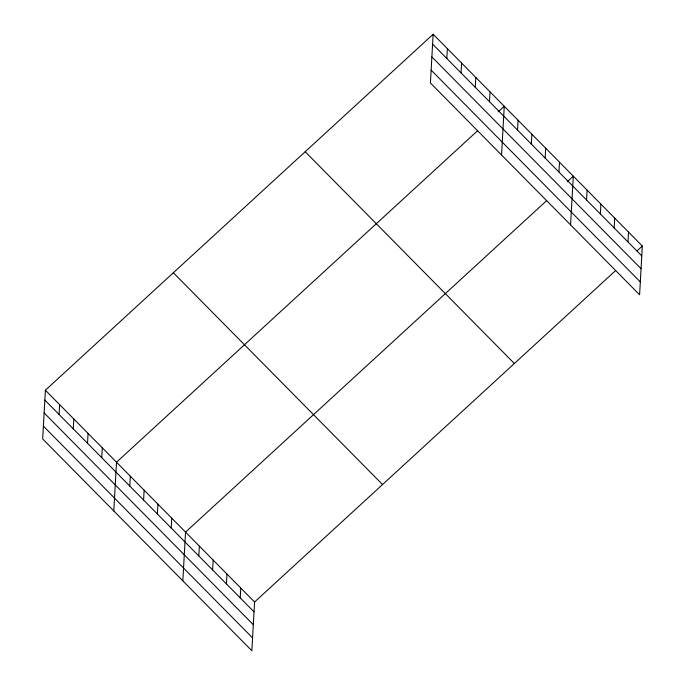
<?xml version="1.0" encoding="UTF-8"?>
<svg xmlns="http://www.w3.org/2000/svg" width="685" height="685" viewBox="0 0 685 685"><rect width="100%" height="100%" fill="white"/><g stroke="black" fill="none" stroke-linecap="round" stroke-linejoin="round"><path stroke-width="1.03" d="M433.143 34.25L430.42 82.979L639.602 294.781L642.324 246.052L433.143 34.25L45.398 390.219L42.675 438.948L251.857 650.75L254.58 602.021L615.669 270.524M59.073 414.468L59.621 404.621M73.295 428.87L73.843 419.023M87.517 443.272L88.074 433.425M101.748 457.674L102.296 447.827M113.796 510.959L116.519 462.229L477.608 130.732M129.773 486.059L130.33 476.212M143.585 500.033L144.133 490.195M157.387 514.015L157.935 504.169M171.19 527.998L171.747 518.151M182.827 580.854L185.549 532.125L546.639 200.628M198.804 555.955L199.361 546.108M212.615 569.929L213.163 560.082M226.418 583.911L226.966 574.064M240.221 597.885L240.777 588.047M446.817 58.499L447.365 48.652M461.039 72.901L461.596 63.054M475.27 87.303L475.818 77.456M489.492 101.705L490.04 91.858M501.54 154.99L504.263 106.261L498.175 111.852M517.517 130.09L518.074 120.243M531.329 144.064L531.877 134.217M545.132 158.047L545.688 148.2M558.943 172.021L559.491 162.174M570.571 224.885L573.294 176.156L567.206 181.748M586.548 199.977L587.105 190.139M600.36 213.96L600.908 204.113M614.162 227.942L614.719 218.095M627.974 241.916L628.522 232.069M636.999 250.941L642.324 246.052M432.595 44.097L641.776 255.899M431.875 56.923L641.057 268.725M431.139 70.144L640.321 281.946M305.185 151.719L514.375 363.521M173.356 272.75L382.538 484.552M45.398 390.219L254.58 602.021M44.85 400.066L254.032 611.868M44.131 412.901L253.313 624.703M43.386 426.121L252.577 637.915"/></g></svg>
